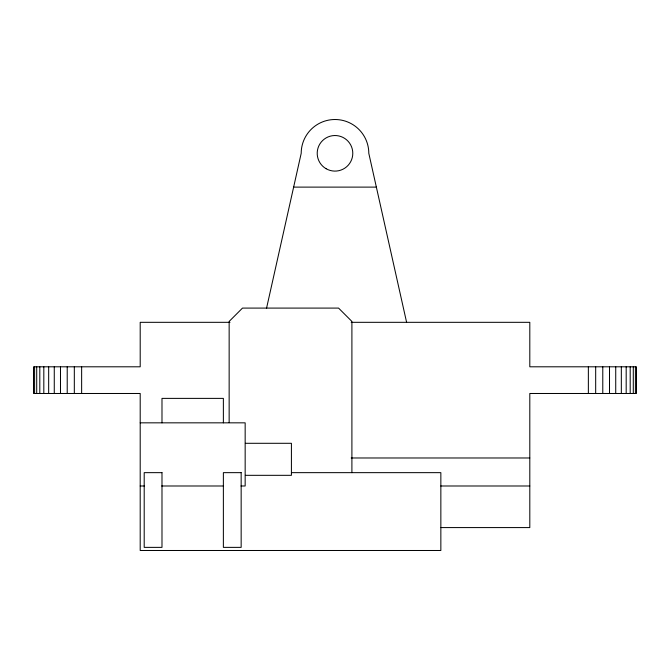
<?xml version="1.0" encoding="UTF-8"?>
<svg xmlns="http://www.w3.org/2000/svg" width="670" height="670" viewBox="0 0 670 670"><rect width="100%" height="100%" fill="white"/><g stroke="black" fill="none" stroke-linecap="round" stroke-linejoin="round"><path stroke-width="1" d="M266.576 308.091L301.199 153.313A33.801 33.801 0 0 1 335 119.511A33.801 33.801 0 0 1 368.802 153.313L406.606 322.32M293.636 187.114L376.364 187.114M229.986 322.32L140.198 322.32L140.198 366.8L33.5 366.8L33.5 393.483L140.198 393.483L140.198 550.489L440.852 550.489L440.852 472.651L291.567 472.651M351.206 322.32L529.803 322.32L529.803 366.8L636.5 366.8L636.5 393.483L529.803 393.483L529.803 527.583L441.019 527.583M140.198 422.837L245.161 422.837L245.161 485.993L240.999 485.993M245.371 443.297L291.416 443.297L291.416 475.323L245.371 475.323M351.189 457.979L529.803 457.979M140.198 485.993L144.352 485.993M161.688 485.993L223.529 485.993M440.818 485.993L529.803 485.993M635.411 366.8L635.411 393.483M633.292 366.8L633.292 393.483M630.194 366.8L630.194 393.483M626.182 366.8L626.182 393.483M621.333 366.8L621.333 393.483M615.73 366.8L615.73 393.483M609.507 366.8L609.507 393.483M602.782 366.8L602.782 393.483M595.68 366.8L595.68 393.483M588.361 366.8L588.361 393.483M351.901 472.651L351.901 321.433L338.559 308.091L242.49 308.091L229.148 321.433L229.148 422.594M223.37 422.837L223.37 398.382L161.989 398.382L161.989 422.837M81.64 366.8L81.64 393.483M74.32 366.8L74.32 393.483M67.218 366.8L67.218 393.483M60.493 366.8L60.493 393.483M54.27 366.8L54.27 393.483M48.667 366.8L48.667 393.483M43.818 366.8L43.818 393.483M39.806 366.8L39.806 393.483M36.708 366.8L36.708 393.483M34.589 366.8L34.589 393.483M161.989 472.651L144.201 472.651L144.201 547.373L161.989 547.373L161.989 472.651M241.158 472.651L223.37 472.651L223.37 547.373L241.158 547.373L241.158 472.651M326.106 168.723A17.788 17.788 0 0 0 352.788 153.313A17.788 17.788 0 0 0 326.106 137.911A17.788 17.788 0 0 0 326.106 168.723"/></g></svg>
